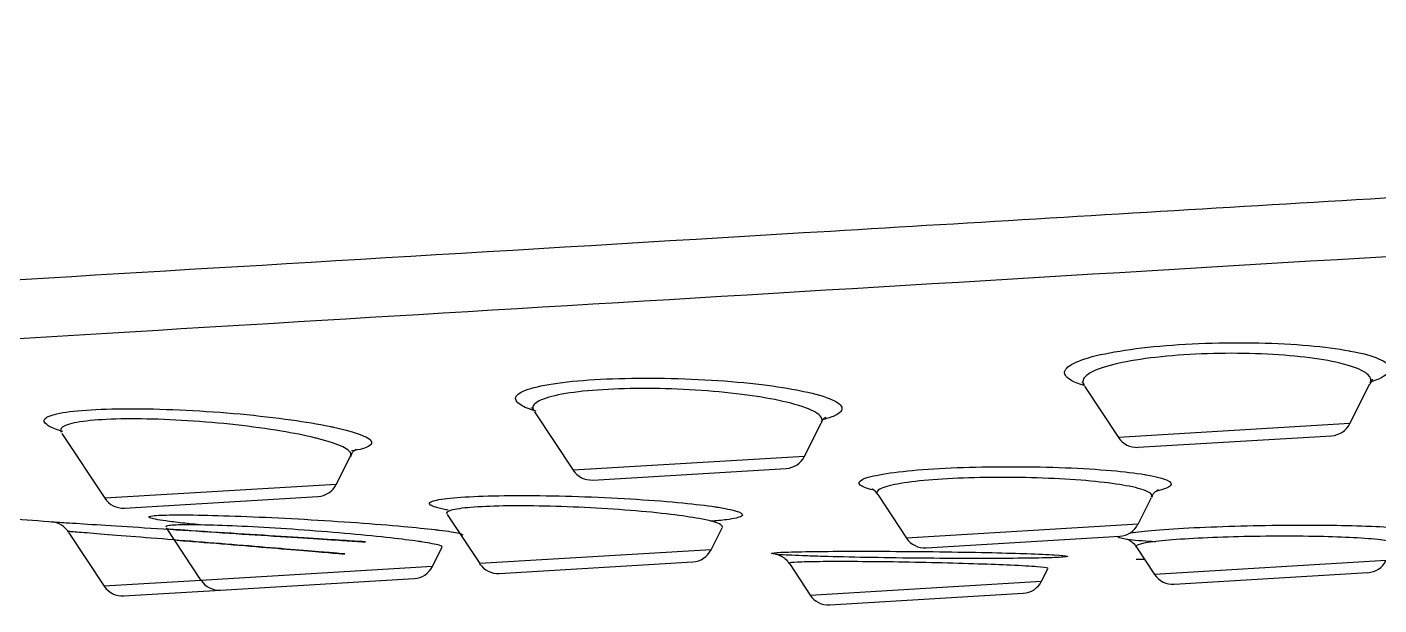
# Model space of a CAD drawing. Extents: x 21390 to 21984, y -2274 to -1854.
# Drawn here: x 21669.61 to 21688.11, y -1992.75 to -1984.84 of the extents above; entities that cross this region are included whole.
import ezdxf

# ---------------------------------------------------------------- set-up
doc = ezdxf.new("R2010")
doc.units = 0
doc.header["$LTSCALE"] = 5
doc.header["$MEASUREMENT"] = 0
doc.layers.add('41', color=7, linetype='CONTINUOUS')

msp = doc.modelspace()

# ---------------------------------------------------------------- linework, layer by layer
at = {"layer": '41', "color": 7, "linetype": 'Continuous'}
for p, q in [((21687.709, -1990.269), (21687.982, -1989.723)), ((21684.078, -1989.757), (21684.542, -1990.459)), ((21676.55, -1990.106), (21677.078, -1990.906)), ((21680.246, -1990.717), (21680.475, -1990.258)), ((21670.083, -1990.402), (21670.67, -1991.29)), ((21684.81, -1990.593), (21687.459, -1990.435)), ((21673.837, -1991.101), (21674.03, -1990.714)), ((21677.347, -1991.041), (21679.996, -1990.882)), ((21670.938, -1991.425), (21673.587, -1991.266)), ((21681.247, -1991.237), (21681.642, -1991.835)), ((21684.81, -1991.645), (21684.994, -1991.278)), ((21675.356, -1991.513), (21675.8, -1992.185)), ((21671.511, -1991.694), (21671.986, -1992.414)), ((21678.967, -1991.995), (21679.117, -1991.695)), ((21670.178, -1991.761), (21670.662, -1992.493)), ((21681.91, -1991.969), (21684.559, -1991.811)), ((21675.154, -1992.224), (21675.283, -1991.966)), ((21684.79, -1991.959), (21685.037, -1992.333)), ((21676.068, -1992.319), (21678.717, -1992.161)), ((21680.036, -1992.182), (21680.038, -1992.185)), ((21680.038, -1992.185), (21680.323, -1992.615)), ((21683.49, -1992.426), (21683.574, -1992.258)), ((21683.574, -1992.258), (21683.575, -1992.257)), ((21685.305, -1992.467), (21687.954, -1992.308)), ((21672.254, -1992.548), (21674.903, -1992.389)), ((21670.93, -1992.627), (21672.255, -1992.548)), ((21680.591, -1992.75), (21683.24, -1992.591))]:
    msp.add_line(p, q, dxfattribs=at)
at = {"layer": '41', "color": 3, "linetype": 'Continuous'}
for p, q in [((21687.709, -1990.269), (21684.542, -1990.459)), ((21680.246, -1990.717), (21677.078, -1990.906)), ((21673.837, -1991.101), (21670.67, -1991.29)), ((21684.81, -1991.645), (21681.642, -1991.835)), ((21678.967, -1991.995), (21675.8, -1992.185)), ((21675.154, -1992.224), (21671.986, -1992.414)), ((21688.204, -1992.143), (21685.037, -1992.333)), ((21671.986, -1992.414), (21670.662, -1992.493)), ((21680.323, -1992.615), (21683.49, -1992.426))]:
    msp.add_line(p, q, dxfattribs=at)
at = {"layer": '41', "color": 7, "linetype": 'Continuous'}
for centre, radius, start, end in [((21687.441, -1990.135), 0.3, 273.429, 333.429), ((21684.792, -1990.294), 0.3, 213.429, 273.429), ((21679.978, -1990.582), 0.3, 273.429, 333.429), ((21677.329, -1990.741), 0.3, 213.429, 273.429), ((21673.569, -1990.966), 0.3, 273.429, 333.429), ((21670.92, -1991.125), 0.3, 213.429, 273.429), ((21683.556, -1813.343), 178.787, 265.26638, 265.64352), ((21684.541, -1991.511), 0.3, 273.429, 333.429), ((21681.892, -1991.67), 0.3, 213.429, 273.429), ((21678.699, -1991.861), 0.3, 273.429, 333.429), ((21683.556, -1813.343), 178.787, 270.39379, 270.43049), ((21674.885, -1992.09), 0.3, 273.429, 333.429), ((21676.05, -1992.02), 0.3, 213.429, 273.429), ((21687.936, -1992.009), 0.3, 273.429, 333.429), ((21670.912, -1992.328), 0.3, 213.429, 273.429), ((21672.237, -1992.248), 0.3, 213.429, 273.429), ((21683.222, -1992.291), 0.3, 273.429, 333.429), ((21685.287, -1992.168), 0.3, 213.429, 273.429), ((21680.573, -1992.45), 0.3, 213.429, 273.429)]:
    msp.add_arc(centre, radius, start, end, dxfattribs=at)
at = {"layer": '41', "color": 7, "linetype": 'Continuous', "extrusion": (0.00056881, 3.40825e-05, 1)}
msp.add_arc((21669.914, -1991.911, 12.272), 0.3, 29.817, 86.2527, dxfattribs=at)
at = {"layer": '41', "color": 3, "linetype": 'Continuous'}
for points, knots in [([(21653.362, -1989.264), (21653.362, -1989.264), (21653.362, -1989.264), (21653.364, -1989.264), (21654.034, -1989.223), (21656.58, -1989.069), (21658.477, -1988.955), (21665.741, -1988.52), (21672.668, -1988.108), (21684.574, -1987.396), (21688.659, -1987.151), (21697.061, -1986.645), (21701.199, -1986.393), (21709.24, -1985.899), (21713.048, -1985.662), (21719.973, -1985.22), (21723.055, -1985.018), (21725.621, -1984.842)], [0, 0, 0, 0, 0.00001, 0.00001, 0.125009, 0.125009, 0.250007, 0.250007, 0.500005, 0.500005, 0.625004, 0.625004, 0.750002, 0.750002, 0.875001, 0.875001, 1, 1, 1, 1]), ([(21684.071, -1989.749), (21683.992, -1989.724), (21683.929, -1989.698), (21683.885, -1989.671), (21683.817, -1989.63), (21683.792, -1989.586), (21683.811, -1989.542), (21683.83, -1989.498), (21683.894, -1989.454), (21683.999, -1989.412), (21684.102, -1989.371), (21684.247, -1989.332), (21684.423, -1989.299), (21684.596, -1989.266), (21684.803, -1989.237), (21685.026, -1989.215), (21685.246, -1989.193), (21685.488, -1989.178), (21685.732, -1989.169), (21685.973, -1989.161), (21686.224, -1989.159), (21686.462, -1989.164), (21686.702, -1989.17), (21686.936, -1989.182), (21687.146, -1989.201), (21687.353, -1989.219), (21687.542, -1989.243), (21687.699, -1989.272)], [0, 0, 0, 0, 0.078032, 0.078032, 0.078032, 0.197426, 0.197426, 0.197426, 0.316858, 0.316858, 0.316858, 0.434773, 0.434773, 0.434773, 0.550283, 0.550283, 0.550283, 0.663624, 0.663624, 0.663624, 0.775983, 0.775983, 0.775983, 0.888912, 0.888912, 0.888912, 1, 1, 1, 1]), ([(21687.516, -1989.428), (21687.378, -1989.398), (21687.21, -1989.372), (21687.027, -1989.353), (21686.84, -1989.333), (21686.63, -1989.319), (21686.416, -1989.312), (21686.203, -1989.305), (21685.978, -1989.305), (21685.762, -1989.312), (21685.543, -1989.319), (21685.326, -1989.333), (21685.13, -1989.354), (21684.93, -1989.374), (21684.745, -1989.402), (21684.592, -1989.434), (21684.435, -1989.466), (21684.307, -1989.504), (21684.217, -1989.544), (21684.126, -1989.585), (21684.071, -1989.629), (21684.057, -1989.673), (21684.05, -1989.695), (21684.054, -1989.718), (21684.068, -1989.741)], [0, 0, 0, 0, 0.128338, 0.128338, 0.128338, 0.258941, 0.258941, 0.258941, 0.388926, 0.388926, 0.388926, 0.520054, 0.520054, 0.520054, 0.653683, 0.653683, 0.653683, 0.790033, 0.790033, 0.790033, 0.927948, 0.927948, 0.927948, 1, 1, 1, 1]), ([(21687.699, -1989.272), (21687.704, -1989.273), (21687.709, -1989.274), (21687.714, -1989.275), (21687.878, -1989.305), (21688.01, -1989.341), (21688.102, -1989.38), (21688.194, -1989.419), (21688.247, -1989.462), (21688.255, -1989.506), (21688.263, -1989.549), (21688.227, -1989.594), (21688.148, -1989.637), (21688.105, -1989.66), (21688.049, -1989.683), (21687.981, -1989.705)], [0, 0, 0, 0, 0.008468, 0.008468, 0.008468, 0.284361, 0.284361, 0.284361, 0.564701, 0.564701, 0.564701, 0.846335, 0.846335, 0.846335, 1, 1, 1, 1]), ([(21687.988, -1989.712), (21687.995, -1989.697), (21687.998, -1989.682), (21687.997, -1989.667), (21687.992, -1989.623), (21687.948, -1989.58), (21687.869, -1989.54), (21687.787, -1989.499), (21687.667, -1989.46), (21687.516, -1989.428)], [0, 0, 0, 0, 0.14421, 0.14421, 0.14421, 0.56802, 0.56802, 0.56802, 1, 1, 1, 1]), ([(21676.573, -1990.1), (21676.48, -1990.072), (21676.408, -1990.042), (21676.361, -1990.013), (21676.297, -1989.973), (21676.277, -1989.932), (21676.301, -1989.894), (21676.325, -1989.856), (21676.394, -1989.819), (21676.502, -1989.787), (21676.609, -1989.755), (21676.757, -1989.727), (21676.934, -1989.705), (21677.107, -1989.684), (21677.314, -1989.667), (21677.536, -1989.657), (21677.756, -1989.648), (21677.997, -1989.644), (21678.239, -1989.647), (21678.482, -1989.649), (21678.733, -1989.658), (21678.971, -1989.673), (21679.213, -1989.688), (21679.449, -1989.709), (21679.661, -1989.735), (21679.859, -1989.759), (21680.041, -1989.788), (21680.194, -1989.819)], [0, 0, 0, 0, 0.088581, 0.088581, 0.088581, 0.207739, 0.207739, 0.207739, 0.325654, 0.325654, 0.325654, 0.441257, 0.441257, 0.441257, 0.554569, 0.554569, 0.554569, 0.666632, 0.666632, 0.666632, 0.778978, 0.778978, 0.778978, 0.892976, 0.892976, 0.892976, 1, 1, 1, 1]), ([(21680.001, -1989.976), (21679.867, -1989.943), (21679.707, -1989.914), (21679.531, -1989.888), (21679.343, -1989.861), (21679.133, -1989.838), (21678.917, -1989.822), (21678.704, -1989.805), (21678.479, -1989.795), (21678.261, -1989.79), (21678.044, -1989.786), (21677.828, -1989.788), (21677.631, -1989.797), (21677.432, -1989.805), (21677.247, -1989.82), (21677.092, -1989.841), (21676.934, -1989.862), (21676.802, -1989.889), (21676.708, -1989.92), (21676.613, -1989.951), (21676.553, -1989.987), (21676.534, -1990.025), (21676.524, -1990.046), (21676.526, -1990.068), (21676.54, -1990.09)], [0, 0, 0, 0, 0.124472, 0.124472, 0.124472, 0.257311, 0.257311, 0.257311, 0.388343, 0.388343, 0.388343, 0.519077, 0.519077, 0.519077, 0.651272, 0.651272, 0.651272, 0.786125, 0.786125, 0.786125, 0.923596, 0.923596, 0.923596, 1, 1, 1, 1]), ([(21680.194, -1989.819), (21680.207, -1989.821), (21680.22, -1989.824), (21680.233, -1989.827), (21680.396, -1989.861), (21680.528, -1989.9), (21680.617, -1989.938), (21680.706, -1989.978), (21680.755, -1990.019), (21680.758, -1990.058), (21680.762, -1990.097), (21680.72, -1990.135), (21680.637, -1990.17), (21680.595, -1990.186), (21680.543, -1990.203), (21680.482, -1990.218)], [0, 0, 0, 0, 0.021426, 0.021426, 0.021426, 0.300932, 0.300932, 0.300932, 0.582428, 0.582428, 0.582428, 0.862053, 0.862053, 0.862053, 1, 1, 1, 1]), ([(21669.874, -1990.283), (21669.837, -1990.255), (21669.828, -1990.228), (21669.849, -1990.204), (21669.875, -1990.174), (21669.945, -1990.148), (21670.054, -1990.126), (21670.16, -1990.106), (21670.307, -1990.089), (21670.483, -1990.079), (21670.655, -1990.069), (21670.86, -1990.064), (21671.08, -1990.065), (21671.3, -1990.066), (21671.541, -1990.073), (21671.783, -1990.085), (21672.028, -1990.097), (21672.281, -1990.115), (21672.522, -1990.137), (21672.767, -1990.16), (21673.007, -1990.187), (21673.221, -1990.217), (21673.414, -1990.244), (21673.592, -1990.274), (21673.742, -1990.305)], [0, 0, 0, 0, 0.109403, 0.109403, 0.109403, 0.240754, 0.240754, 0.240754, 0.369397, 0.369397, 0.369397, 0.496291, 0.496291, 0.496291, 0.62311, 0.62311, 0.62311, 0.751502, 0.751502, 0.751502, 0.882451, 0.882451, 0.882451, 1, 1, 1, 1]), ([(21680.48, -1990.249), (21680.484, -1990.239), (21680.487, -1990.23), (21680.487, -1990.22), (21680.486, -1990.181), (21680.446, -1990.139), (21680.369, -1990.099), (21680.287, -1990.056), (21680.16, -1990.014), (21680.001, -1989.976)], [0, 0, 0, 0, 0.104571, 0.104571, 0.104571, 0.53566, 0.53566, 0.53566, 1, 1, 1, 1]), ([(21673.541, -1990.462), (21673.409, -1990.43), (21673.253, -1990.399), (21673.083, -1990.371), (21672.893, -1990.339), (21672.681, -1990.31), (21672.462, -1990.286), (21672.247, -1990.263), (21672.021, -1990.243), (21671.802, -1990.229), (21671.585, -1990.215), (21671.368, -1990.207), (21671.171, -1990.205), (21670.974, -1990.202), (21670.789, -1990.206), (21670.635, -1990.215), (21670.478, -1990.224), (21670.346, -1990.239), (21670.251, -1990.26), (21670.155, -1990.28), (21670.094, -1990.306), (21670.073, -1990.335), (21670.061, -1990.351), (21670.061, -1990.368), (21670.072, -1990.385)], [0, 0, 0, 0, 0.121841, 0.121841, 0.121841, 0.257982, 0.257982, 0.257982, 0.391698, 0.391698, 0.391698, 0.523868, 0.523868, 0.523868, 0.656139, 0.656139, 0.656139, 0.790233, 0.790233, 0.790233, 0.927129, 0.927129, 0.927129, 1, 1, 1, 1]), ([(21674.033, -1990.708), (21674.036, -1990.702), (21674.038, -1990.696), (21674.038, -1990.691), (21674.039, -1990.658), (21674, -1990.623), (21673.925, -1990.586), (21673.849, -1990.55), (21673.735, -1990.511), (21673.592, -1990.475), (21673.576, -1990.471), (21673.559, -1990.467), (21673.541, -1990.462)], [0, 0, 0, 0, 0.079206, 0.079206, 0.079206, 0.512306, 0.512306, 0.512306, 0.94956, 0.94956, 0.94956, 1, 1, 1, 1]), ([(21673.742, -1990.305), (21673.762, -1990.309), (21673.782, -1990.313), (21673.801, -1990.317), (21673.965, -1990.352), (21674.097, -1990.389), (21674.185, -1990.425), (21674.273, -1990.46), (21674.32, -1990.496), (21674.321, -1990.527), (21674.322, -1990.545), (21674.309, -1990.562), (21674.283, -1990.577)], [0, 0, 0, 0, 0.043316, 0.043316, 0.043316, 0.419962, 0.419962, 0.419962, 0.79525, 0.79525, 0.79525, 1, 1, 1, 1]), ([(21681.183, -1991.177), (21681.093, -1991.155), (21681.033, -1991.132), (21681.007, -1991.109), (21680.978, -1991.083), (21680.99, -1991.056), (21681.042, -1991.031), (21681.095, -1991.006), (21681.189, -1990.981), (21681.317, -1990.96), (21681.443, -1990.938), (21681.607, -1990.919), (21681.794, -1990.903), (21681.98, -1990.888), (21682.193, -1990.876), (21682.417, -1990.868), (21682.64, -1990.861), (21682.88, -1990.857), (21683.116, -1990.858), (21683.353, -1990.858), (21683.593, -1990.863), (21683.817, -1990.872), (21684.042, -1990.881), (21684.257, -1990.895), (21684.444, -1990.911), (21684.62, -1990.926), (21684.775, -1990.945), (21684.899, -1990.965)], [0, 0, 0, 0, 0.102695, 0.102695, 0.102695, 0.217801, 0.217801, 0.217801, 0.332071, 0.332071, 0.332071, 0.445163, 0.445163, 0.445163, 0.557268, 0.557268, 0.557268, 0.669007, 0.669007, 0.669007, 0.781146, 0.781146, 0.781146, 0.894273, 0.894273, 0.894273, 1, 1, 1, 1]), ([(21684.687, -1991.126), (21684.579, -1991.104), (21684.443, -1991.085), (21684.289, -1991.068), (21684.125, -1991.05), (21683.935, -1991.035), (21683.736, -1991.025), (21683.538, -1991.014), (21683.325, -1991.007), (21683.115, -1991.005), (21682.905, -1991.003), (21682.692, -1991.005), (21682.494, -1991.011), (21682.295, -1991.017), (21682.105, -1991.028), (21681.941, -1991.042), (21681.775, -1991.056), (21681.63, -1991.075), (21681.518, -1991.095), (21681.405, -1991.116), (21681.323, -1991.14), (21681.278, -1991.164), (21681.24, -1991.185), (21681.228, -1991.208), (21681.242, -1991.23)], [0, 0, 0, 0, 0.11985, 0.11985, 0.11985, 0.248368, 0.248368, 0.248368, 0.375939, 0.375939, 0.375939, 0.503143, 0.503143, 0.503143, 0.630791, 0.630791, 0.630791, 0.759542, 0.759542, 0.759542, 0.889554, 0.889554, 0.889554, 1, 1, 1, 1]), ([(21684.899, -1990.965), (21684.909, -1990.967), (21684.919, -1990.968), (21684.928, -1990.97), (21685.058, -1990.992), (21685.155, -1991.017), (21685.209, -1991.043), (21685.264, -1991.068), (21685.279, -1991.095), (21685.252, -1991.121), (21685.226, -1991.145), (21685.162, -1991.169), (21685.066, -1991.191)], [0, 0, 0, 0, 0.024006, 0.024006, 0.024006, 0.355561, 0.355561, 0.355561, 0.687464, 0.687464, 0.687464, 1, 1, 1, 1]), ([(21684.996, -1991.272), (21685.007, -1991.25), (21684.993, -1991.228), (21684.955, -1991.206), (21684.905, -1991.178), (21684.813, -1991.15), (21684.687, -1991.126)], [0, 0, 0, 0, 0.435126, 0.435126, 0.435126, 1, 1, 1, 1]), ([(21675.126, -1991.383), (21675.098, -1991.363), (21675.112, -1991.343), (21675.166, -1991.327), (21675.219, -1991.31), (21675.314, -1991.295), (21675.442, -1991.284), (21675.569, -1991.272), (21675.732, -1991.264), (21675.918, -1991.258), (21676.103, -1991.253), (21676.317, -1991.252), (21676.54, -1991.253), (21676.764, -1991.255), (21677.004, -1991.261), (21677.241, -1991.269), (21677.48, -1991.277), (21677.722, -1991.289), (21677.948, -1991.304), (21678.175, -1991.318), (21678.393, -1991.335), (21678.581, -1991.354), (21678.75, -1991.371), (21678.901, -1991.389), (21679.023, -1991.407)], [0, 0, 0, 0, 0.127866, 0.127866, 0.127866, 0.254478, 0.254478, 0.254478, 0.380005, 0.380005, 0.380005, 0.505156, 0.505156, 0.505156, 0.630786, 0.630786, 0.630786, 0.757541, 0.757541, 0.757541, 0.885585, 0.885585, 0.885585, 1, 1, 1, 1]), ([(21671.277, -1991.552), (21671.266, -1991.543), (21671.283, -1991.535), (21671.328, -1991.53), (21671.381, -1991.523), (21671.475, -1991.519), (21671.602, -1991.518), (21671.728, -1991.516), (21671.89, -1991.518), (21672.075, -1991.522), (21672.261, -1991.527), (21672.474, -1991.534), (21672.698, -1991.543), (21672.923, -1991.553), (21673.166, -1991.565), (21673.404, -1991.578), (21673.646, -1991.592), (21673.89, -1991.608), (21674.118, -1991.624), (21674.347, -1991.64), (21674.566, -1991.658), (21674.756, -1991.675), (21674.92, -1991.69), (21675.067, -1991.705), (21675.186, -1991.719)], [0, 0, 0, 0, 0.108183, 0.108183, 0.108183, 0.236694, 0.236694, 0.236694, 0.364843, 0.364843, 0.364843, 0.493507, 0.493507, 0.493507, 0.623333, 0.623333, 0.623333, 0.754477, 0.754477, 0.754477, 0.886521, 0.886521, 0.886521, 1, 1, 1, 1]), ([(21678.802, -1991.569), (21678.696, -1991.549), (21678.565, -1991.53), (21678.417, -1991.512), (21678.252, -1991.491), (21678.061, -1991.473), (21677.86, -1991.457), (21677.661, -1991.441), (21677.447, -1991.427), (21677.236, -1991.417), (21677.025, -1991.407), (21676.812, -1991.4), (21676.613, -1991.397), (21676.414, -1991.393), (21676.225, -1991.394), (21676.06, -1991.397), (21675.894, -1991.401), (21675.749, -1991.409), (21675.636, -1991.419), (21675.523, -1991.43), (21675.439, -1991.444), (21675.393, -1991.46), (21675.354, -1991.474), (21675.34, -1991.489), (21675.351, -1991.505)], [0, 0, 0, 0, 0.116433, 0.116433, 0.116433, 0.247132, 0.247132, 0.247132, 0.376816, 0.376816, 0.376816, 0.505532, 0.505532, 0.505532, 0.633847, 0.633847, 0.633847, 0.762578, 0.762578, 0.762578, 0.892403, 0.892403, 0.892403, 1, 1, 1, 1]), ([(21679.121, -1991.688), (21679.128, -1991.674), (21679.114, -1991.658), (21679.08, -1991.642), (21679.029, -1991.618), (21678.934, -1991.593), (21678.802, -1991.569)], [0, 0, 0, 0, 0.4041, 0.4041, 0.4041, 1, 1, 1, 1]), ([(21679.023, -1991.407), (21679.038, -1991.41), (21679.053, -1991.412), (21679.067, -1991.414), (21679.197, -1991.435), (21679.292, -1991.457), (21679.345, -1991.478), (21679.399, -1991.498), (21679.411, -1991.518), (21679.382, -1991.536), (21679.382, -1991.536), (21679.382, -1991.536), (21679.382, -1991.536)], [0, 0, 0, 0, 0.052162, 0.052162, 0.052162, 0.527447, 0.527447, 0.527447, 0.999955, 0.999955, 0.999955, 1, 1, 1, 1]), ([(21673.845, -1992.043), (21673.786, -1992.038), (21673.702, -1992.031), (21673.599, -1992.023), (21673.474, -1992.012), (21673.318, -1991.999), (21673.144, -1991.985), (21672.969, -1991.971), (21672.77, -1991.954), (21672.564, -1991.937), (21672.358, -1991.92), (21672.14, -1991.903), (21671.926, -1991.885), (21671.714, -1991.868), (21671.502, -1991.851), (21671.306, -1991.835), (21671.112, -1991.82), (21670.93, -1991.805), (21670.774, -1991.793), (21670.62, -1991.781), (21670.487, -1991.77), (21670.388, -1991.762), (21670.29, -1991.754), (21670.221, -1991.749), (21670.189, -1991.747), (21670.175, -1991.745), (21670.168, -1991.745), (21670.168, -1991.745)], [0, 0, 0, 0, 0.099965, 0.099965, 0.099965, 0.220806, 0.220806, 0.220806, 0.34272, 0.34272, 0.34272, 0.464869, 0.464869, 0.464869, 0.58645, 0.58645, 0.58645, 0.707055, 0.707055, 0.707055, 0.826816, 0.826816, 0.826816, 0.946335, 0.946335, 0.946335, 1, 1, 1, 1]), ([(21674.959, -1991.88), (21674.855, -1991.865), (21674.728, -1991.849), (21674.585, -1991.833), (21674.419, -1991.815), (21674.227, -1991.795), (21674.026, -1991.777), (21673.825, -1991.759), (21673.61, -1991.742), (21673.397, -1991.726), (21673.185, -1991.711), (21672.971, -1991.697), (21672.77, -1991.686), (21672.572, -1991.675), (21672.382, -1991.667), (21672.216, -1991.661), (21672.051, -1991.656), (21671.906, -1991.653), (21671.794, -1991.654), (21671.681, -1991.654), (21671.597, -1991.658), (21671.55, -1991.664), (21671.515, -1991.669), (21671.499, -1991.675), (21671.504, -1991.683)], [0, 0, 0, 0, 0.113871, 0.113871, 0.113871, 0.246852, 0.246852, 0.246852, 0.379361, 0.379361, 0.379361, 0.510849, 0.510849, 0.510849, 0.641345, 0.641345, 0.641345, 0.771414, 0.771414, 0.771414, 0.901882, 0.901882, 0.901882, 1, 1, 1, 1]), ([(21675.186, -1991.719), (21675.206, -1991.721), (21675.224, -1991.723), (21675.242, -1991.725), (21675.371, -1991.741), (21675.465, -1991.756), (21675.518, -1991.769), (21675.56, -1991.78), (21675.576, -1991.789), (21675.564, -1991.797)], [0, 0, 0, 0, 0.070911, 0.070911, 0.070911, 0.58305, 0.58305, 0.58305, 1, 1, 1, 1]), ([(21684.682, -1991.767), (21684.759, -1991.754), (21684.864, -1991.742), (21684.993, -1991.731), (21685.136, -1991.718), (21685.312, -1991.706), (21685.505, -1991.696), (21685.698, -1991.686), (21685.914, -1991.677), (21686.134, -1991.671), (21686.355, -1991.664), (21686.587, -1991.66), (21686.81, -1991.658), (21687.034, -1991.656), (21687.256, -1991.656), (21687.458, -1991.659), (21687.653, -1991.661), (21687.835, -1991.666), (21687.988, -1991.673)], [0, 0, 0, 0, 0.152648, 0.152648, 0.152648, 0.323364, 0.323364, 0.323364, 0.493769, 0.493769, 0.493769, 0.664259, 0.664259, 0.664259, 0.835193, 0.835193, 0.835193, 1, 1, 1, 1]), ([(21687.988, -1991.673), (21687.995, -1991.673), (21688.001, -1991.673), (21688.007, -1991.673), (21688.165, -1991.68), (21688.297, -1991.69), (21688.392, -1991.7), (21688.488, -1991.711), (21688.548, -1991.723), (21688.57, -1991.736), (21688.591, -1991.749), (21688.573, -1991.763), (21688.518, -1991.777), (21688.478, -1991.788), (21688.418, -1991.798), (21688.339, -1991.808)], [0, 0, 0, 0, 0.010116, 0.010116, 0.010116, 0.2757, 0.2757, 0.2757, 0.54157, 0.54157, 0.54157, 0.807097, 0.807097, 0.807097, 1, 1, 1, 1]), ([(21671.614, -1991.86), (21671.673, -1991.865), (21671.732, -1991.87), (21671.791, -1991.874), (21672.002, -1991.892), (21672.222, -1991.909), (21672.431, -1991.926), (21672.638, -1991.943), (21672.84, -1991.96), (21673.022, -1991.975), (21673.202, -1991.99), (21673.367, -1992.003), (21673.502, -1992.015), (21673.637, -1992.026), (21673.747, -1992.035), (21673.823, -1992.042), (21673.899, -1992.048), (21673.943, -1992.052), (21673.953, -1992.052), (21673.962, -1992.053), (21673.936, -1992.051), (21673.877, -1992.046), (21673.867, -1992.045), (21673.857, -1992.044), (21673.845, -1992.043)], [0, 0, 0, 0, 0.044671, 0.044671, 0.044671, 0.203699, 0.203699, 0.203699, 0.360722, 0.360722, 0.360722, 0.515564, 0.515564, 0.515564, 0.668829, 0.668829, 0.668829, 0.821673, 0.821673, 0.821673, 0.97539, 0.97539, 0.97539, 1, 1, 1, 1]), ([(21675.283, -1991.962), (21675.294, -1991.955), (21675.281, -1991.945), (21675.244, -1991.934), (21675.199, -1991.921), (21675.118, -1991.905), (21675.007, -1991.888), (21674.992, -1991.885), (21674.976, -1991.883), (21674.959, -1991.88)], [0, 0, 0, 0, 0.415143, 0.415143, 0.415143, 0.928727, 0.928727, 0.928727, 1, 1, 1, 1]), ([(21685.047, -1991.886), (21685.018, -1991.884), (21684.99, -1991.883), (21684.964, -1991.881), (21684.824, -1991.873), (21684.713, -1991.863), (21684.64, -1991.851), (21684.567, -1991.84), (21684.53, -1991.826), (21684.533, -1991.813), (21684.533, -1991.813), (21684.533, -1991.812), (21684.533, -1991.812)], [0, 0, 0, 0, 0.084896, 0.084896, 0.084896, 0.537537, 0.537537, 0.537537, 0.990411, 0.990411, 0.990411, 1, 1, 1, 1]), ([(21687.81, -1991.833), (21687.676, -1991.825), (21687.518, -1991.819), (21687.348, -1991.815), (21687.171, -1991.811), (21686.977, -1991.809), (21686.78, -1991.809), (21686.584, -1991.809), (21686.381, -1991.812), (21686.187, -1991.817), (21685.993, -1991.822), (21685.803, -1991.829), (21685.634, -1991.837), (21685.464, -1991.846), (21685.31, -1991.857), (21685.184, -1991.868), (21685.058, -1991.88), (21684.957, -1991.893), (21684.889, -1991.906), (21684.822, -1991.92), (21684.786, -1991.934), (21684.784, -1991.947), (21684.784, -1991.949), (21684.785, -1991.951), (21684.786, -1991.953)], [0, 0, 0, 0, 0.135321, 0.135321, 0.135321, 0.27588, 0.27588, 0.27588, 0.416216, 0.416216, 0.416216, 0.556557, 0.556557, 0.556557, 0.69717, 0.69717, 0.69717, 0.83821, 0.83821, 0.83821, 0.979623, 0.979623, 0.979623, 1, 1, 1, 1]), ([(21688.318, -1991.916), (21688.32, -1991.911), (21688.318, -1991.906), (21688.312, -1991.901), (21688.294, -1991.888), (21688.242, -1991.875), (21688.16, -1991.864), (21688.075, -1991.852), (21687.955, -1991.841), (21687.81, -1991.833)], [0, 0, 0, 0, 0.147785, 0.147785, 0.147785, 0.565436, 0.565436, 0.565436, 1, 1, 1, 1]), ([(21679.792, -1992.044), (21679.797, -1992.039), (21679.841, -1992.034), (21679.921, -1992.03), (21680.001, -1992.026), (21680.118, -1992.023), (21680.263, -1992.02), (21680.408, -1992.018), (21680.585, -1992.016), (21680.779, -1992.015), (21680.973, -1992.015), (21681.19, -1992.015), (21681.412, -1992.016), (21681.634, -1992.017), (21681.867, -1992.019), (21682.092, -1992.022), (21682.317, -1992.025), (21682.54, -1992.029), (21682.743, -1992.033), (21682.929, -1992.037), (21683.103, -1992.042), (21683.251, -1992.046)], [0, 0, 0, 0, 0.144167, 0.144167, 0.144167, 0.2881, 0.2881, 0.2881, 0.432067, 0.432067, 0.432067, 0.576379, 0.576379, 0.576379, 0.7212, 0.7212, 0.7212, 0.866471, 0.866471, 0.866471, 1, 1, 1, 1]), ([(21683.251, -1992.046), (21683.264, -1992.047), (21683.277, -1992.047), (21683.29, -1992.048), (21683.446, -1992.053), (21683.577, -1992.059), (21683.669, -1992.064), (21683.762, -1992.07), (21683.82, -1992.075), (21683.839, -1992.081), (21683.845, -1992.082), (21683.847, -1992.084), (21683.844, -1992.086)], [0, 0, 0, 0, 0.033023, 0.033023, 0.033023, 0.44577, 0.44577, 0.44577, 0.857303, 0.857303, 0.857303, 1, 1, 1, 1]), ([(21683.065, -1992.207), (21682.936, -1992.201), (21682.786, -1992.195), (21682.623, -1992.19), (21682.447, -1992.184), (21682.252, -1992.178), (21682.056, -1992.174), (21681.859, -1992.169), (21681.655, -1992.165), (21681.46, -1992.162), (21681.265, -1992.16), (21681.075, -1992.158), (21680.904, -1992.157), (21680.733, -1992.156), (21680.578, -1992.157), (21680.45, -1992.158), (21680.322, -1992.16), (21680.219, -1992.162), (21680.149, -1992.166), (21680.079, -1992.169), (21680.04, -1992.173), (21680.035, -1992.178), (21680.035, -1992.179), (21680.035, -1992.18), (21680.035, -1992.18)], [0, 0, 0, 0, 0.130814, 0.130814, 0.130814, 0.273435, 0.273435, 0.273435, 0.415887, 0.415887, 0.415887, 0.558045, 0.558045, 0.558045, 0.699997, 0.699997, 0.699997, 0.841986, 0.841986, 0.841986, 0.984276, 0.984276, 0.984276, 1, 1, 1, 1]), ([(21683.578, -1992.251), (21683.578, -1992.249), (21683.576, -1992.248), (21683.572, -1992.246), (21683.557, -1992.241), (21683.507, -1992.235), (21683.427, -1992.228), (21683.34, -1992.221), (21683.216, -1992.214), (21683.065, -1992.207)], [0, 0, 0, 0, 0.113063, 0.113063, 0.113063, 0.537869, 0.537869, 0.537869, 1, 1, 1, 1])]:
    msp.add_open_spline(points, degree=3, knots=knots, dxfattribs=at)
at = {"layer": '41', "color": 7, "linetype": 'Continuous'}
for points, knots in [([(21724.907, -1985.787), (21719.793, -1986.093), (21712.76, -1986.514), (21700.989, -1987.22), (21696.949, -1987.462), (21688.755, -1987.953), (21684.771, -1988.191), (21673.161, -1988.887), (21666.418, -1989.291), (21659.348, -1989.715), (21657.504, -1989.825), (21655.033, -1989.973), (21654.388, -1990.012), (21654.39, -1990.012)], [0, 0, 0, 0, 0.250007, 0.250007, 0.375011, 0.375011, 0.500014, 0.500014, 0.750022, 0.750022, 0.875025, 0.875025, 1, 1, 1, 1]), ([(21684.04, -1989.709), (21684.043, -1989.705), (21684.063, -1989.703), (21684.072, -1989.748), (21684.072, -1989.748)], [0, 0, 0, 0, 0.98607, 1, 1, 1, 1]), ([(21687.989, -1989.727), (21687.999, -1989.704), (21688.015, -1989.664), (21688.025, -1989.658), (21688.025, -1989.659)], [0, 0, 0, 0, 0.456208, 1, 1, 1, 1]), ([(21676.507, -1990.055), (21676.507, -1990.055), (21676.51, -1990.052), (21676.53, -1990.053), (21676.543, -1990.097), (21676.543, -1990.1)], [0, 0, 0, 0, 0.087649, 0.952266, 1, 1, 1, 1]), ([(21680.482, -1990.257), (21680.483, -1990.249), (21680.494, -1990.2), (21680.531, -1990.184), (21680.537, -1990.181), (21680.537, -1990.181)], [0, 0, 0, 0, 0.105934, 0.723081, 1, 1, 1, 1]), ([(21670.094, -1990.377), (21670.011, -1990.352), (21669.947, -1990.327), (21669.904, -1990.302), (21669.892, -1990.296), (21669.883, -1990.29), (21669.874, -1990.283)], [0, 0, 0, 0, 0.79342, 0.79342, 0.79342, 1, 1, 1, 1]), ([(21674.037, -1990.717), (21674.042, -1990.701), (21674.059, -1990.652), (21674.101, -1990.626), (21674.108, -1990.62), (21674.11, -1990.62)], [0, 0, 0, 0, 0.225861, 0.760689, 1, 1, 1, 1]), ([(21674.283, -1990.577), (21674.262, -1990.59), (21674.233, -1990.601), (21674.195, -1990.612), (21674.155, -1990.624), (21674.106, -1990.634), (21674.047, -1990.643)], [0, 0, 0, 0, 0.486083, 0.486083, 0.486083, 1, 1, 1, 1]), ([(21681.169, -1991.159), (21681.169, -1991.159), (21681.171, -1991.16), (21681.191, -1991.167), (21681.226, -1991.212), (21681.246, -1991.237)], [0, 0, 0, 0, 0.085171, 0.600361, 1, 1, 1, 1]), ([(21685, -1991.277), (21685.004, -1991.265), (21685.019, -1991.222), (21685.066, -1991.186), (21685.085, -1991.174), (21685.087, -1991.172), (21685.087, -1991.172)], [0, 0, 0, 0, 0.127282, 0.487607, 0.83934, 1, 1, 1, 1]), ([(21675.367, -1991.453), (21675.357, -1991.451), (21675.347, -1991.449), (21675.338, -1991.447), (21675.227, -1991.425), (21675.154, -1991.403), (21675.126, -1991.383), (21675.126, -1991.383), (21675.126, -1991.383), (21675.126, -1991.383)], [0, 0, 0, 0, 0.078109, 0.078109, 0.078109, 0.999428, 0.999428, 0.999428, 1, 1, 1, 1]), ([(21672.016, -1991.658), (21671.912, -1991.648), (21671.815, -1991.638), (21671.731, -1991.629), (21671.644, -1991.619), (21671.569, -1991.61), (21671.505, -1991.601), (21671.391, -1991.585), (21671.315, -1991.57), (21671.287, -1991.558), (21671.282, -1991.556), (21671.279, -1991.554), (21671.277, -1991.552)], [0, 0, 0, 0, 0.241938, 0.241938, 0.241938, 0.484974, 0.484974, 0.484974, 0.930548, 0.930548, 0.930548, 1, 1, 1, 1]), ([(21679.382, -1991.536), (21679.354, -1991.554), (21679.284, -1991.571), (21679.177, -1991.584), (21679.115, -1991.592), (21679.04, -1991.599), (21678.954, -1991.604)], [0, 0, 0, 0, 0.631973, 0.631973, 0.631973, 1, 1, 1, 1]), ([(21669.941, -1991.611), (21669.941, -1991.611), (21669.948, -1991.611), (21669.964, -1991.613), (21670, -1991.615), (21670.076, -1991.62), (21670.186, -1991.627), (21670.297, -1991.634), (21670.445, -1991.644), (21670.618, -1991.655), (21670.793, -1991.666), (21670.997, -1991.679), (21671.215, -1991.693), (21671.436, -1991.707), (21671.676, -1991.723), (21671.915, -1991.738), (21672.157, -1991.754), (21672.406, -1991.77), (21672.64, -1991.785), (21672.875, -1991.8), (21673.103, -1991.814), (21673.304, -1991.827), (21673.504, -1991.84), (21673.683, -1991.852), (21673.827, -1991.861), (21673.946, -1991.868), (21674.043, -1991.875), (21674.112, -1991.879)], [0, 0, 0, 0, 0.05333, 0.05333, 0.05333, 0.172053, 0.172053, 0.172053, 0.291092, 0.291092, 0.291092, 0.411121, 0.411121, 0.411121, 0.532385, 0.532385, 0.532385, 0.654595, 0.654595, 0.654595, 0.777041, 0.777041, 0.777041, 0.898894, 0.898894, 0.898894, 1, 1, 1, 1]), ([(21674.112, -1991.879), (21674.125, -1991.88), (21674.137, -1991.881), (21674.148, -1991.881), (21674.217, -1991.886), (21674.247, -1991.888), (21674.236, -1991.887), (21674.226, -1991.886), (21674.174, -1991.883), (21674.086, -1991.877), (21673.998, -1991.872), (21673.871, -1991.864), (21673.716, -1991.854), (21673.559, -1991.844), (21673.37, -1991.832), (21673.164, -1991.818), (21672.956, -1991.805), (21672.724, -1991.79), (21672.488, -1991.775), (21672.25, -1991.76), (21672.002, -1991.744), (21671.762, -1991.728), (21671.679, -1991.723), (21671.597, -1991.718), (21671.516, -1991.712)], [0, 0, 0, 0, 0.024476, 0.024476, 0.024476, 0.177485, 0.177485, 0.177485, 0.329585, 0.329585, 0.329585, 0.481775, 0.481775, 0.481775, 0.635003, 0.635003, 0.635003, 0.789774, 0.789774, 0.789774, 0.945943, 0.945943, 0.945943, 1, 1, 1, 1]), ([(21684.655, -1991.848), (21684.655, -1991.847), (21684.663, -1991.849), (21684.71, -1991.874), (21684.76, -1991.912), (21684.78, -1991.948), (21684.786, -1991.961)], [0, 0, 0, 0, 0.384452, 0.635181, 0.883098, 1, 1, 1, 1]), ([(21683.844, -1992.086), (21683.839, -1992.089), (21683.817, -1992.092), (21683.78, -1992.095), (21683.723, -1992.1), (21683.627, -1992.104), (21683.501, -1992.107), (21683.375, -1992.11), (21683.215, -1992.112), (21683.034, -1992.113), (21682.853, -1992.114), (21682.646, -1992.115), (21682.431, -1992.114), (21682.215, -1992.114), (21681.984, -1992.112), (21681.758, -1992.11), (21681.53, -1992.107), (21681.301, -1992.104), (21681.089, -1992.1), (21680.877, -1992.096), (21680.676, -1992.092), (21680.502, -1992.087), (21680.399, -1992.084), (21680.304, -1992.08), (21680.22, -1992.077), (21680.076, -1992.072), (21679.963, -1992.066), (21679.89, -1992.06), (21679.82, -1992.054), (21679.786, -1992.049), (21679.792, -1992.044), (21679.792, -1992.044), (21679.792, -1992.044), (21679.792, -1992.044)], [0, 0, 0, 0, 0.070158, 0.070158, 0.070158, 0.177475, 0.177475, 0.177475, 0.284736, 0.284736, 0.284736, 0.392189, 0.392189, 0.392189, 0.499999, 0.499999, 0.499999, 0.608175, 0.608175, 0.608175, 0.716568, 0.716568, 0.716568, 0.780816, 0.780816, 0.780816, 0.892084, 0.892084, 0.892084, 0.999953, 0.999953, 0.999953, 1, 1, 1, 1]), ([(21679.854, -1992.055), (21679.854, -1992.055), (21679.857, -1992.056), (21679.869, -1992.058), (21679.903, -1992.069), (21679.956, -1992.096), (21680.005, -1992.135), (21680.027, -1992.171), (21680.033, -1992.183)], [0, 0, 0, 0, 0.145235, 0.349396, 0.510655, 0.668257, 0.895469, 1, 1, 1, 1])]:
    msp.add_open_spline(points, degree=3, knots=knots, dxfattribs=at)

doc.saveas('drawing.dxf')
